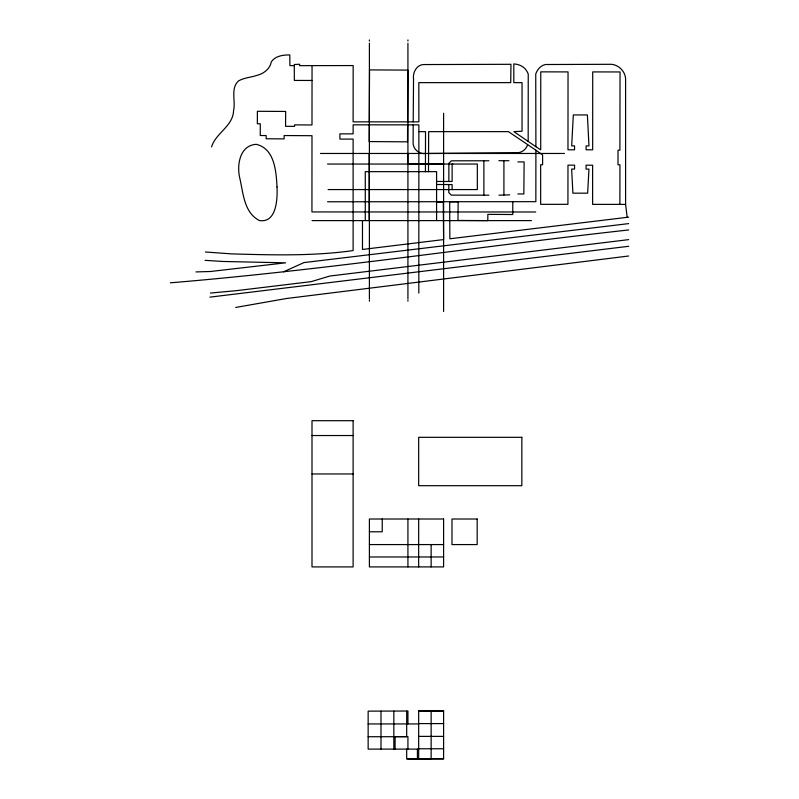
<?xml version="1.0" encoding="UTF-8"?>
<svg xmlns="http://www.w3.org/2000/svg" width="799" height="799" viewBox="0 0 799 799"><rect width="100%" height="100%" fill="white"/><g stroke="black" fill="none" stroke-linecap="round" stroke-linejoin="round"><path stroke-width="1.2" d="M413.213 121.857L413.532 78.991C412.594 72.839 416.389 65.119 423.15 64.559L510.951 64.3L510.741 82.637L418.816 82.637L418.876 121.857L353.118 121.857L353.168 65.568L312.049 65.618L311.99 124.984L294.601 124.874L294.551 126.352L285.563 126.302L285.672 111.451L257.388 111.291L257.338 123.765L260.304 123.765L260.244 135.5L266.167 135.55L266.167 138.776L284.134 138.886L284.134 135.55L311.99 135.71L311.94 211.935L535.739 211.985M418.816 293.063L418.876 124.874L353.118 124.824L353.118 133.862L339.905 133.862L339.905 139.096L353.118 139.096L353.118 250.566C312.988 256.239 272.259 255.021 231.86 253.902L205.383 251.995M488.908 195.176L483.884 195.176L483.884 160.769L488.908 160.769M428.494 171.755L428.654 131.645L508.414 131.635L535.899 150.192L535.849 201.678L327.57 201.777M625.597 204.424L619.894 204.374L619.944 164.784L617.987 164.784L618.036 150.192L619.894 150.192L620.044 71.96L592.718 71.91L592.668 149.822L586.116 149.773L586.116 145.907L588.963 145.907L587.385 114.936L573.322 114.936L571.684 145.857L574.541 145.857L574.541 149.822L567.979 149.773L568.039 71.91L540.763 71.86L540.713 149.822L535.899 146.706L535.739 73.977C537.248 69.583 540.783 65.398 545.517 64.509L611.644 64.3C619.495 65.168 626.116 72.419 625.597 80.469L625.597 204.424L627.185 217.318L628.663 217.168M425.428 171.755L425.527 131.645L418.876 131.645M436.584 181.433L448.838 181.483L448.898 163.356L451.375 160.819L483.884 160.769M512.798 202.047L512.748 214.522L487.849 214.362L487.799 220.604L457.987 220.444L458.147 201.777L449.687 201.837L449.847 238.781L627.185 217.318M369.238 124.824L369.138 141.573L407.51 141.842L407.61 124.874M369.238 121.857L369.557 69.903L407.929 70.112L407.61 121.857M413.213 124.874L413.113 141.892C412.454 148.534 418.906 154.497 425.477 153.468M528.179 141.363L528.239 74.187A14.981 14.981 0 0 0 526.701 70.961C524.094 66.447 518.861 64.15 513.807 63.93L513.807 82.637L522.047 82.637L522.047 131.216L513.907 131.645L535.899 146.706M448.838 181.483L452.124 181.483L452.124 164.045L477.333 164.045L477.333 189.573L452.124 189.573L452.124 184.549L448.838 184.549L448.788 192.589L451.275 195.126L483.884 195.176M312.049 80.469L294.342 80.419L294.292 65.618L294.342 64.509L299.625 64.25L299.625 65.678L312.049 65.618M527.6 144.699C526.221 149.803 520.918 153.368 515.655 152.729L428.544 153.468M211.565 146.916C215.8 132.844 233.058 126.322 233.558 110.711C235.845 101.173 230.292 88.439 238.472 80.949C244.114 77.613 251.016 77.483 257.128 75.296C263.68 73.768 270.072 68.804 271.29 61.873C275.156 55.91 283.216 54.851 289.797 54.941L289.897 65.618L294.292 65.618M283.555 271.82L304.01 262.571L628.663 223.61M235.725 307.445L286.461 298.516L628.663 256.01M628.663 229.952C475.824 246.901 323.605 270.152 170.337 282.816M628.663 239.63L329.807 276.045L311.151 281.647L236.624 290.636L210.407 293.063M628.663 246.292L209.877 297.138M498.956 195.176L509.682 194.856M195.975 271.92L210.407 271.5L285.623 262.831L222.931 261.463L205.063 260.344M436.584 202.307L443.295 202.157L443.605 239.58L362.476 249.458L362.476 220.604M443.605 163.985L407.77 164.045L407.77 153.528M320.449 153.468L564.474 153.468M498.896 160.709L508.943 160.709M517.872 161.927L524.114 161.927L523.844 193.957L517.872 193.957M327.57 164.045L452.783 164.045M328.129 189.573L452.783 189.573M619.894 204.374L592.618 204.374L592.618 165.203L586.057 165.203L586.057 169.118L588.963 169.118L587.645 193.168L572.903 193.168L571.635 169.068L574.541 169.068L574.591 165.153L567.979 165.153L567.929 204.324L540.653 204.324L540.653 164.734L542.611 164.734L542.611 154.946L535.899 150.192M312.049 220.604L531.405 220.604M312 435.535L353.118 435.535M312 473.967L353.118 473.967M369.398 531.794L382.242 531.794L382.242 519.01M369.398 544.578L443.605 544.578M369.398 556.973L443.605 556.973M418.666 711.02L443.605 711.02M418.666 723.594L443.605 723.594M368.149 723.934L418.706 723.934M418.666 736.378L443.605 736.378M368.149 736.718L406.681 736.718L406.681 711.14M418.666 748.773L443.605 748.773M418.706 749.112L368.149 749.112L368.149 711.14L407.929 711.02L407.929 723.804M443.605 758.71L418.666 758.71L418.666 710.8L443.605 710.8L443.605 758.93L407.929 758.93M429.892 759.05L406.681 759.05L406.681 749.112M436.584 184.499L448.838 184.549M503.919 160.709L503.919 195.016M443.605 113.248L443.605 311.46M436.584 220.494L436.584 171.655L365.273 171.655L365.273 220.494M431.14 544.578L431.14 566.91M431.14 710.8L431.14 758.71M418.666 519.01L418.666 566.91M417.418 749.112L417.418 759.05M407.929 39.95L407.929 41.049M407.929 43.266L407.929 298.946M407.929 300.054L407.929 301.153M407.929 519.01L407.929 566.91M407.929 748.993L407.929 736.598L395.086 736.598L395.086 748.993M393.837 711.14L393.837 749.112M380.993 711.14L380.993 749.112M369.398 39.95L369.398 41.049M369.398 43.266L369.398 298.946M369.398 300.054L369.398 301.153M369.138 153.528L369.138 220.604M277.003 186.926C277.613 198.731 276.634 223.281 259.405 220.544C243.845 212.614 243.286 192.829 239.74 177.947C236.644 164.904 239.84 145.258 256.279 144.329C274.646 148.654 276.204 171.376 277.003 186.926M353.118 420.693L312 420.693L312 566.91L353.118 566.91L353.118 420.693M521.847 437.313L418.666 437.313L418.666 485.692L521.847 485.692L521.847 437.313M443.605 519.01L369.398 519.01L369.398 566.91L443.605 566.91L443.605 519.01M477.183 519.01L451.984 519.01L451.984 544.578L477.183 544.578L477.183 519.01"/></g></svg>
